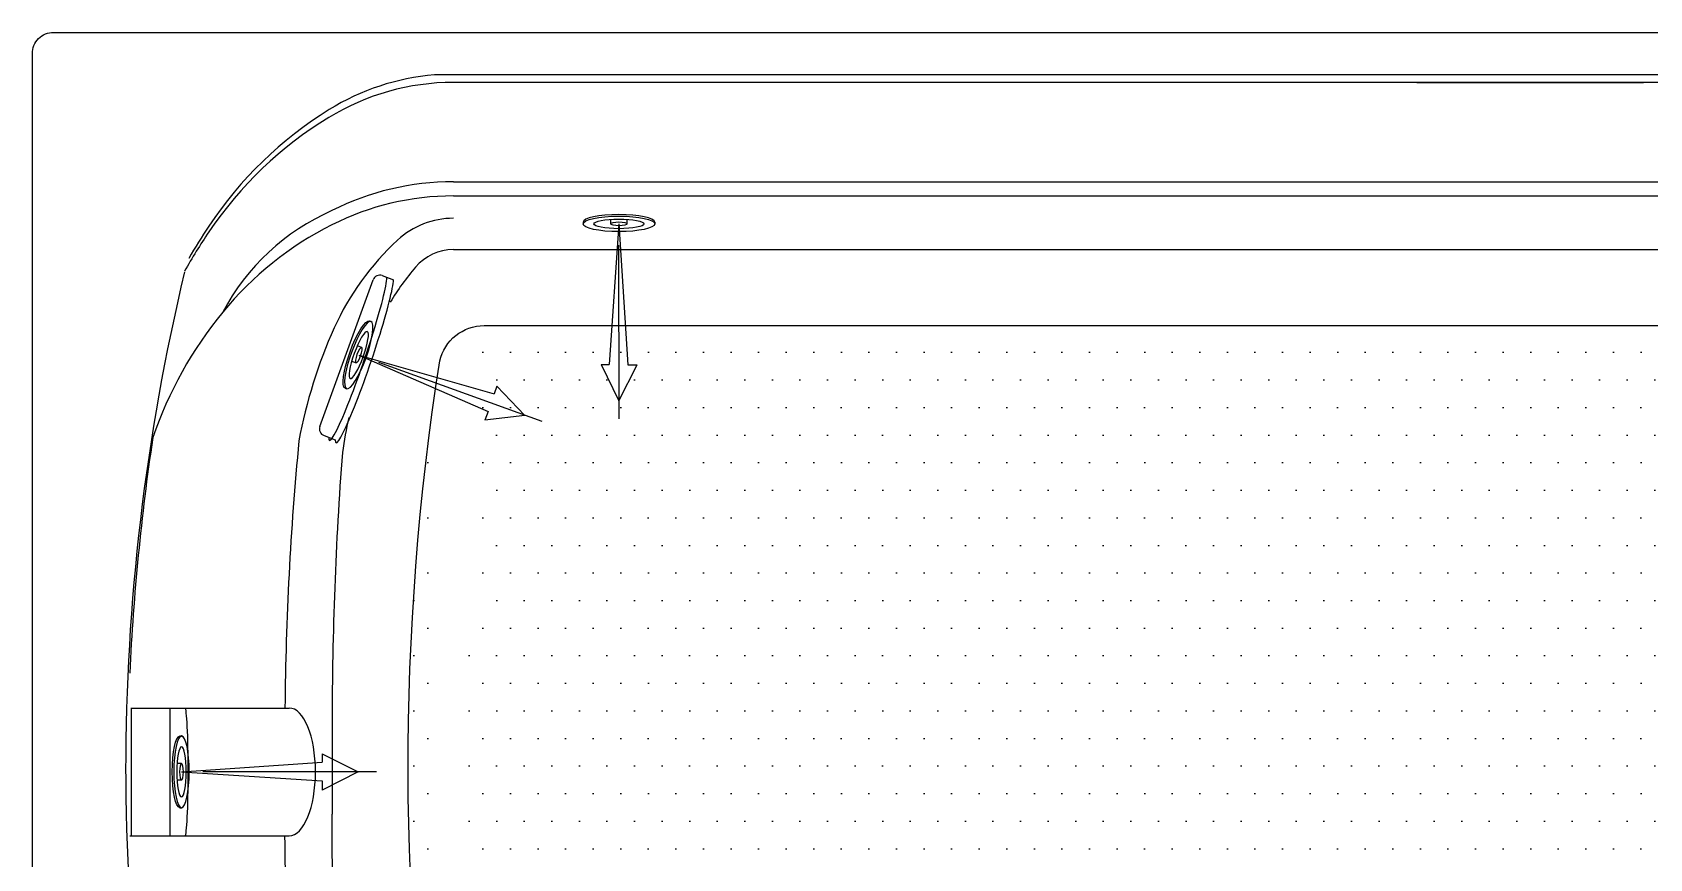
# Model space of a CAD drawing. Header units: millimetres. Extents: x -1239.61 to -1238.21, y 2239.39 to 2240.42.
# Drawn here: x -1239.613 to -1238.682, y 2239.941 to 2240.416 of the extents above; entities that cross this region are included whole.
import ezdxf

# ---------------------------------------------------------------- set-up
doc = ezdxf.new("R2010")
doc.units = ezdxf.units.MM
doc.linetypes.add('CENTER', pattern=[2, 1.25, -0.25, 0.25, -0.25])
for name, color, linetype in [('CONTOR04', 7, 'Continuous'), ('dim1', 1, 'Continuous'), ('jacuzzi', 1, 'Continuous'), ('LCENTR02', 1, 'CENTER'), ('LCOTA02', 1, 'Continuous')]:
    doc.layers.add(name, color=color, linetype=linetype)

# ---------------------------------------------------------------- blocks, each defined once
blk = doc.blocks.new('A$C302A24D9')
at = {"layer": 'jacuzzi'}
for p, q in [((0, 1.23), (0, 1.02)), ((1.81, 1.02), (1.81, 1.61)), ((2.9, 1.02), (2.9, 1.61)), ((4.71, 1.23), (4.71, 1.02))]:
    blk.add_line(p, q, dxfattribs=at)
at = {"layer": 'jacuzzi', "extrusion": (0, 0, -1)}
for centre, major_axis, ratio, start_param, end_param in [((2.36, 1.23), (2.36, 0), 0.431953, 3.141593, 6.283185), ((2.36, 1.02), (2.36, 0), 0.431953, 3.141593, 9.424778), ((2.36, 1.02), (1.65, 0), 0.381644, 3.141593, 9.424778), ((2.36, 1.02), (0.544, 0), 0.461888, 1.570796326794896, 7.853981633974482)]:
    blk.add_ellipse(centre, major_axis=major_axis, ratio=ratio, start_param=start_param, end_param=end_param, dxfattribs=at)
blk = doc.blocks.new('BMG')
at = {"layer": 'LCENTR02'}
blk.add_line((0, -12.84), (0, 1.55), dxfattribs=at)
at = {"layer": 'LCOTA02'}
for p, q in [((0, 0), (-0.59, -9.27)), ((0, 0), (0.64, -9.26)), ((0, -11.64), (-1.2, -9.27)), ((-0.59, -9.27), (-1.2, -9.27)), ((1.18, -9.25), (0, -11.64)), ((1.18, -9.25), (0.64, -9.26))]:
    blk.add_line(p, q, dxfattribs=at)
at = {"layer": 'CONTOR04', "yscale": 0.5}
blk.add_blockref('A$C302A24D9', (-2.36, -0.51), dxfattribs=at)

msp = doc.modelspace()

# ---------------------------------------------------------------- hatches: boundary and pattern name
at = {"layer": 'dim1'}
h = msp.add_hatch(dxfattribs=at)
h.set_pattern_fill('DOTS', color=256, scale=0.01, style=0)
edge = h.paths.add_edge_path()
edge.add_arc((-1238.79106, 2239.76023), 0.02625, 270, 341.80385, ccw=False)
edge.add_line((-1238.79106, 2239.73398), (-1239.3517, 2239.73398))
edge.add_arc((-1239.3517, 2239.76023), 0.02625, 193.31494, 270, ccw=False)
edge.add_arc((-1237.885, 2239.9936), 1.51132, 171.10303, 189.11494, ccw=False)
edge.add_arc((-1239.35256, 2240.22144), 0.02625, 90, 167.00421, ccw=False)
edge.add_line((-1239.35256, 2240.24769), (-1238.47281, 2240.24769))
edge.add_arc((-1238.47281, 2240.22144), 0.02625, 12.99579, 90, ccw=False)
edge.add_arc((-1239.94037, 2239.9936), 1.51132, -9.11494, 8.89697, ccw=False)
edge.add_arc((-1238.47367, 2239.76023), 0.02625, 270, 346.68506, ccw=False)
edge.add_line((-1238.47367, 2239.73398), (-1238.65806, 2239.73398))
edge.add_arc((-1238.65806, 2239.76023), 0.02625, 198.19615, 270, ccw=False)
edge.add_arc((-1238.72456, 2239.73837), 0.04375, 18.19615, 161.80385)

# ---------------------------------------------------------------- linework, layer by layer
at = {"layer": 'jacuzzi'}
for p, q in [((-1239.09742, 2240.39196), (-1239.38123, 2240.39196)), ((-1239.09742, 2240.38767), (-1239.37028, 2240.38767)), ((-1238.44414, 2240.39196), (-1239.09742, 2240.39196)), ((-1238.45509, 2240.38767), (-1239.09742, 2240.38767)), ((-1238.84419, 2240.38767), (-1239.00766, 2240.38767)), ((-1238.8156, 2240.38767), (-1238.68507, 2240.38767)), ((-1239.37028, 2240.33051), (-1238.45509, 2240.33051)), ((-1239.37028, 2240.32234), (-1239.09742, 2240.32234)), ((-1239.09742, 2240.32234), (-1238.45509, 2240.32234)), ((-1239.37028, 2240.29144), (-1238.45509, 2240.29144)), ((-1239.4472, 2240.18963), (-1239.41647, 2240.27404)), ((-1239.41124, 2240.27648), (-1239.40476, 2240.27412)), ((-1239.44476, 2240.18439), (-1239.43828, 2240.18203)), ((-1239.55592, 2240.02758), (-1239.46478, 2240.02758)), ((-1239.55576, 2240.02758), (-1239.55576, 2239.95408)), ((-1239.53356, 2240.02758), (-1239.53356, 2239.95408)), ((-1239.44007, 2240.01888), (-1239.44007, 2239.9665)), ((-1239.44007, 2239.96279), (-1239.44007, 2239.9665)), ((-1239.55651, 2239.95408), (-1239.46478, 2239.95408))]:
    msp.add_line(p, q, dxfattribs=at)
at = {"layer": 'jacuzzi', "color": 3}
msp.add_lwpolyline([(-1238.21268, 2239.52875, -0.414214), (-1238.22493, 2239.5165), (-1239.60043, 2239.5165, -0.414214), (-1239.61268, 2239.52875), (-1239.61268, 2240.40425, -0.414214), (-1239.60043, 2240.4165), (-1238.22493, 2240.4165, -0.414214), (-1238.21268, 2240.40425)], format="xyb", close=True, dxfattribs=at)
at = {"layer": 'jacuzzi'}
for points in [[(-1239.37028, 2240.30946, 0.188149), (-1239.40238, 2240.29694, 0.101334), (-1239.4389, 2240.24632, 0.059725), (-1239.45923, 2240.18144, 0.021376), (-1239.46724, 2240.02758)], [(-1239.37028, 2240.29144, 0.219593), (-1239.39208, 2240.28138, 0.041078), (-1239.40659, 2240.26123)], [(-1239.43056, 2240.19488, 0.016396), (-1239.43419, 2240.1747, 0.018885), (-1239.44007, 2240.01888)], [(-1239.43056, 2239.78679, -0.016396), (-1239.43419, 2239.80697, -0.018885), (-1239.44007, 2239.96279)], [(-1239.37028, 2239.67221, -0.188149), (-1239.40238, 2239.68473, -0.101334), (-1239.4389, 2239.73535, -0.059725), (-1239.45923, 2239.80023, -0.021376), (-1239.46724, 2239.95408)]]:
    msp.add_lwpolyline(points, format="xyb", dxfattribs=at)
msp.add_lwpolyline([(-1238.76613, 2239.75203, -0.323974), (-1238.79106, 2239.73398), (-1239.3517, 2239.73398, -0.347675), (-1239.37724, 2239.75419, -0.078754), (-1239.37814, 2240.22734, -0.349236), (-1239.35256, 2240.24769), (-1238.47281, 2240.24769, -0.349236), (-1238.44723, 2240.22734, -0.078754), (-1238.44813, 2239.75419, -0.347675), (-1238.47367, 2239.73398), (-1238.65806, 2239.73398, -0.323974), (-1238.683, 2239.75203, 0.72393)], format="xyb", close=True, dxfattribs=at)
for centre, radius, start, end in [((-1239.37028, 2240.25005), 0.13762, 90, 121.43155), ((-1239.37028, 2240.25677), 0.13564, 94.62725, 121.84054), ((-1239.32183, 2240.17874), 0.22749, 121.84054, 146.29656), ((-1239.32453, 2240.17519), 0.22536, 121.43155, 145.87249), ((-1239.37028, 2240.17504), 0.15547, 90, 116.73898), ((-1239.37028, 2240.16687), 0.15547, 90, 116.73898), ((-1239.38721, 2240.19381), 0.13126, 113.82874, 152.00466), ((-1239.25204, 2240.12606), 0.31293, 145.87249, 150.74404), ((-1239.24496, 2240.12747), 0.31988, 146.29656, 150.21449), ((-1239.35253, 2240.13163), 0.19493, 116.73898, 140.57371), ((-1238.3292, 2239.99172), 1.22976, 166.51171, 180.01904), ((-1239.41264, 2240.27265), 0.00408, 70, 160), ((-1239.32472, 2240.10876), 0.23093, 140.57371, 161.19335), ((-1238.22461, 2239.98542), 1.33346, 171.46999, 177.32618), ((-1239.44336, 2240.18823), 0.00408, 160, 250), ((-1238.3292, 2239.99377), 1.22976, 179.98096, 193.48829)]:
    msp.add_arc(centre, radius, start, end, dxfattribs=at)
for centre, major_axis, ratio, start_param, end_param in [((-1239.42528, 2240.22945), (0.01633, 0.04788), 0.079053, 2.889448, 6.031041), ((-1239.42152, 2240.22808), (0.01633, 0.04788), 0.079053, 2.889448, 6.031041), ((-1239.52475, 2239.99083), (0, 0.03675), 0.049428, 3.141593, 6.283185), ((-1239.46478, 2239.99083), (0, 0.03675), 0.411322, 3.141593, 6.283185)]:
    msp.add_ellipse(centre, major_axis=major_axis, ratio=ratio, start_param=start_param, end_param=end_param, dxfattribs=at)

# ---------------------------------------------------------------- block references
at = {"layer": 'jacuzzi', "yscale": 0.008744157023139087, "zscale": 0.008744157023021728}
for p, xscale, rotation in [((-1239.27497, 2240.30624), -0.008744157022985907, 0.0194465556614988), ((-1239.42475, 2240.23072), 0.008744157022985907, 70.06542589411727), ((-1239.5268, 2239.99083), 0.008744157022985907, 89.98055344433855)]:
    msp.add_blockref('BMG', p, dxfattribs=dict(at, xscale=xscale, rotation=rotation))

doc.saveas('drawing.dxf')
